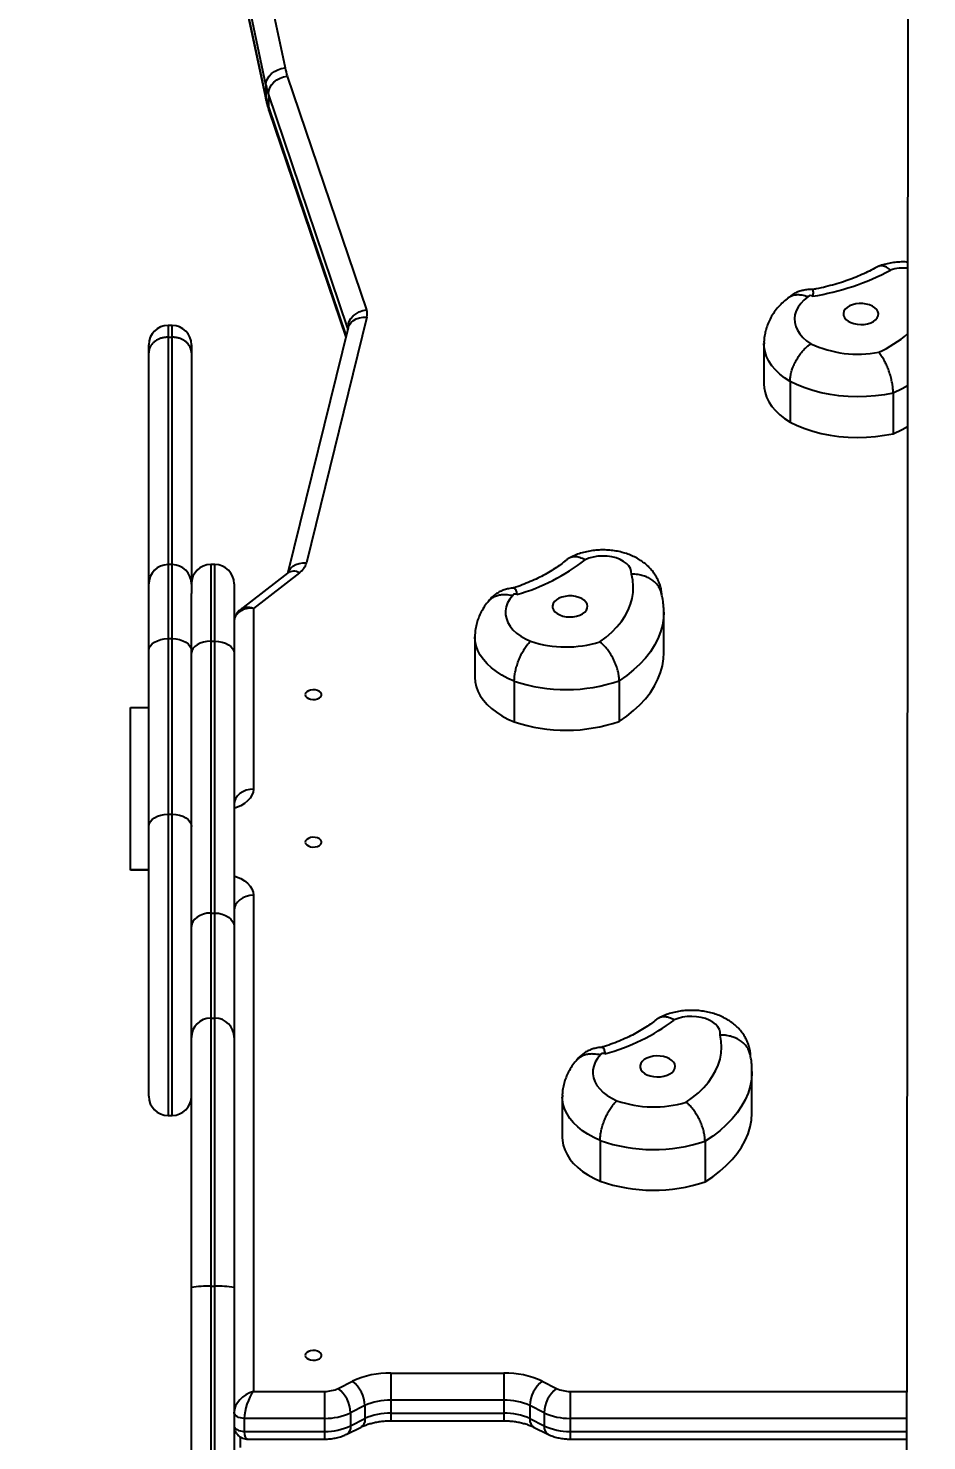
# Model space of a CAD drawing. Header units: millimetres. Extents: x -5684 to 4493, y -3963 to 3401.
# Drawn here: x -2300 to -1858, y 1134 to 1829 of the extents above; entities that cross this region are included whole.
import ezdxf

# ---------------------------------------------------------------- set-up
doc = ezdxf.new("R2010")
doc.units = ezdxf.units.MM
for name, color, linetype in [('DIKOM_ОБЪЕКТ', 7, 'Continuous'), ('DIKOM_РАЗМЕР_ЗОНА', 7, 'Continuous'), ('DIKOM_РАЗМЕР_ОБЪЕКТА', 7, 'Continuous')]:
    doc.layers.add(name, color=color, linetype=linetype)
doc.styles.add('style1', font='arial.ttf', dxfattribs={"width": 0.8})
doc.dimstyles.new('1-50', dxfattribs={"dimtxt": 300, "dimasz": 200, "dimexe": 100, "dimexo": 0, "dimgap": 100, "dimtad": 1, "dimdec": 0, "dimtxsty": 'style1', "dimcen": 0, "dimclrd": 7, "dimclre": 7, "dimadec": 1, "dimazin": 2, "dimtfac": 1, "dimtdec": 0, "dimtmove": 0, "dimatfit": 3, "dimfxl": 0, "dimlwd": 25, "dimlwe": 18, "dimarcsym": 0})

# ---------------------------------------------------------------- blocks, each defined once
blk = doc.blocks.new('*D10')
at = {"layer": 'Defpoints', "color": 0, "transparency": 16777216}
for p in [(-1818.33, 3401.44), (-5234.13, -2954), (1.4, -2954)]:
    blk.add_point(p, dxfattribs=at)
at = {"layer": 'DIKOM_РАЗМЕР_ЗОНА', "color": 7, "lineweight": 18, "transparency": 16777216}
for p, q in [((-1818.33, 3401.44), (-5334.13, 3401.44)), ((1.4, -2954), (-5334.13, -2954))]:
    blk.add_line(p, q, dxfattribs=at)
at = {"layer": 'DIKOM_РАЗМЕР_ЗОНА', "color": 7, "lineweight": 25, "transparency": 16777216}
blk.add_line((-5234.13, 3201.44), (-5234.13, -2754), dxfattribs=at)
at = {"layer": 'DIKOM_РАЗМЕР_ЗОНА', "color": 7, "transparency": 16777216}
for points in [[(-5267.46, 3201.44), (-5200.79, 3201.44), (-5234.13, 3401.44)], [(-5267.46, -2754), (-5200.79, -2754), (-5234.13, -2954)]]:
    blk.add_solid(points, dxfattribs=at)
at = {"layer": 'DIKOM_РАЗМЕР_ЗОНА', "color": 0, "transparency": 16777216, "insert": (-5487.4, -234.84), "char_height": 300, "attachment_point": 5, "rotation": 90, "style": 'style1'}
blk.add_mtext('6350', dxfattribs=at)
blk = doc.blocks.new('*D11')
at = {"layer": 'Defpoints', "color": 0, "transparency": 16777216}
for p in [(-3580.77, 1935), (-1952.03, 1935), (1.4, -915)]:
    blk.add_point(p, dxfattribs=at)
at = {"layer": 'DIKOM_РАЗМЕР_ОБЪЕКТА', "color": 7, "lineweight": 18, "transparency": 16777216}
for p, q in [((-1952.03, 1935), (-3680.77, 1935)), ((1.4, -915), (-3680.77, -915))]:
    blk.add_line(p, q, dxfattribs=at)
at = {"layer": 'DIKOM_РАЗМЕР_ОБЪЕКТА', "color": 7, "lineweight": 25, "transparency": 16777216}
blk.add_line((-3580.77, -715), (-3580.77, 1735), dxfattribs=at)
at = {"layer": 'DIKOM_РАЗМЕР_ОБЪЕКТА', "color": 7, "transparency": 16777216}
for points in [[(-3614.1, 1735), (-3547.44, 1735), (-3580.77, 1935)], [(-3614.1, -715), (-3547.44, -715), (-3580.77, -915)]]:
    blk.add_solid(points, dxfattribs=at)
at = {"layer": 'DIKOM_РАЗМЕР_ОБЪЕКТА', "color": 0, "transparency": 16777216, "insert": (-3833.94, 268.84), "char_height": 300, "attachment_point": 5, "rotation": 90, "style": 'style1'}
blk.add_mtext('2850', dxfattribs=at)

msp = doc.modelspace()

# ---------------------------------------------------------------- linework, layer by layer
at = {"layer": 'DIKOM_ОБЪЕКТ'}
for p, q in [((-2186.03, 1868.17), (-2173.56, 1809.41)), ((-2182.99, 1801.09), (-2195.46, 1859.85)), ((-2195.46, 1853.45), (-2182.99, 1794.69)), ((-2195.33, 1852.2), (-2182.86, 1793.44)), ((-2182.99, 1801.09), (-2182.99, 1794.69)), ((-2172.47, 1805.44), (-2133.46, 1690.42)), ((-2182.86, 1793.44), (-2182.99, 1794.69)), ((-2142.77, 1681.68), (-2181.78, 1796.71)), ((-2181.78, 1796.71), (-2181.78, 1790.31)), ((-2181.78, 1790.31), (-2143.51, 1677.46)), ((-2181.47, 1788.39), (-2143.65, 1676.88)), ((-2229.1, 1682.74), (-2231.1, 1682.74)), ((-2231.1, 1682.74), (-2231.1, 1676.92)), ((-2229.1, 1676.92), (-2229.1, 1682.74)), ((-2133.3, 1686.8), (-2163.02, 1565.9)), ((-2231.1, 1676.92), (-2229.1, 1676.92)), ((-2231.1, 1676.92), (-2231.1, 1565.04)), ((-2229.1, 1565.04), (-2229.1, 1676.92)), ((-2142.52, 1681.46), (-2172.12, 1561.08)), ((-2142.77, 1681.68), (-2142.77, 1680.45)), ((-2240.6, 1669.28), (-2240.6, 1673.24)), ((-2240.6, 1555.54), (-2240.6, 1669.28)), ((-2219.6, 1673.24), (-2219.6, 1669.28)), ((-2219.6, 1669.28), (-2219.6, 1555.58)), ((-1937.96, 1673.76), (-1937.96, 1653.76)), ((-1925.13, 1655.16), (-1925.13, 1635.16)), ((-1874.41, 1649.46), (-1874.41, 1629.46)), ((-2229.1, 1565.04), (-2231.1, 1565.04)), ((-2231.1, 1565.04), (-2231.1, 1528.61)), ((-2229.1, 1528.61), (-2229.1, 1565.04)), ((-2208.1, 1565.08), (-2210.1, 1565.08)), ((-2210.1, 1565.08), (-2210.1, 1527.34)), ((-2208.1, 1527.34), (-2208.1, 1565.08)), ((-2172.32, 1560.91), (-2195.65, 1542.84)), ((-2166.5, 1561), (-2189.1, 1543.5)), ((-2240.6, 1522.75), (-2240.6, 1555.54)), ((-2219.6, 1555.46), (-2219.6, 1555.58)), ((-2219.6, 1555.46), (-2219.6, 1550.88)), ((-2219.6, 1521.42), (-2219.6, 1550.88)), ((-2198.6, 1555.58), (-2198.6, 1521.42)), ((-2189.1, 1543.5), (-2189.1, 1454.58)), ((-1987.26, 1521.57), (-1987.26, 1541.57)), ((-2080.15, 1529.51), (-2080.15, 1509.51)), ((-2240.6, 1436.14), (-2240.6, 1522.75)), ((-2231.1, 1528.61), (-2231.1, 1442.29)), ((-2231.1, 1528.61), (-2229.1, 1528.61)), ((-2229.1, 1442.29), (-2229.1, 1528.61)), ((-2210.1, 1527.34), (-2210.1, 1393.59)), ((-2210.1, 1527.34), (-2208.1, 1527.34)), ((-2208.1, 1393.59), (-2208.1, 1527.34)), ((-2219.6, 1386.99), (-2219.6, 1521.42)), ((-2198.6, 1521.42), (-2198.6, 1386.99)), ((-2060.79, 1507.68), (-2060.79, 1487.67)), ((-2009.19, 1507.93), (-2009.19, 1487.92)), ((-2249.6, 1414.81), (-2249.6, 1494.8)), ((-2249.6, 1494.8), (-2240.6, 1494.8)), ((-2231.1, 1442.29), (-2229.1, 1442.29)), ((-2231.1, 1442.29), (-2231.1, 1294.01)), ((-2229.1, 1294.01), (-2229.1, 1442.29)), ((-2240.6, 1303.51), (-2240.6, 1436.14)), ((-2240.6, 1414.81), (-2249.6, 1414.81)), ((-2249.6, 1414.75), (-2249.6, 1414.81)), ((-2240.6, 1414.75), (-2249.6, 1414.75)), ((-2189.1, 1402.39), (-2189.1, 1158.28)), ((-2210.1, 1393.59), (-2210.1, 1341.9)), ((-2210.1, 1393.59), (-2208.1, 1393.59)), ((-2208.1, 1341.9), (-2208.1, 1393.59)), ((-2219.6, 1332.4), (-2219.6, 1386.99)), ((-2198.6, 1386.99), (-2198.6, 1332.4)), ((-2210.1, 1341.9), (-2208.1, 1341.9)), ((-1943.86, 1295.7), (-1943.86, 1315.7)), ((-2198.6, 1311.42), (-2198.6, 1311.43)), ((-2037.17, 1303.23), (-2037.17, 1283.23)), ((-2231.1, 1294.01), (-2229.1, 1294.01)), ((-2018.56, 1281.71), (-2018.56, 1261.7)), ((-1966.97, 1281.31), (-1966.97, 1261.31)), ((-2219.6, 1093.61), (-2219.6, 1209.44)), ((-2210.1, 1209.95), (-2210.1, 1101.01)), ((-2210.1, 1209.95), (-2208.1, 1209.95)), ((-2208.1, 1101.01), (-2208.1, 1209.95)), ((-2198.6, 1209.44), (-2198.6, 1110.95)), ((-2198.6, 1175.49), (-2198.6, 1175.48)), ((-2147.38, 1159.73), (-2140.34, 1163.23)), ((-2121.51, 1167.3), (-2065.93, 1167.3)), ((-2121.51, 1167.3), (-2121.51, 1154)), ((-2065.93, 1167.3), (-2065.93, 1154)), ((-2047.11, 1163.23), (-2040.07, 1159.73)), ((-2189.1, 1158.28), (-2154.08, 1158.28)), ((-2154.08, 1158.28), (-2154.08, 1144.98)), ((-2065.93, 1154), (-2121.51, 1154)), ((-2121.51, 1154), (-2121.51, 1147.6)), ((-2065.93, 1154), (-2065.93, 1147.6)), ((-2033.37, 1158.28), (-2033.37, 1144.98)), ((-2033.37, 1158.28), (-1867.77, 1158.28)), ((-2134.28, 1151.24), (-2141.32, 1147.74)), ((-2141.32, 1147.74), (-2141.32, 1141.34)), ((-2134.28, 1151.24), (-2134.28, 1144.84)), ((-2121.51, 1147.6), (-2065.93, 1147.6)), ((-2121.51, 1147.6), (-2121.51, 1143.79)), ((-2065.93, 1147.6), (-2065.93, 1143.79)), ((-2046.13, 1147.74), (-2053.17, 1151.24)), ((-2053.17, 1151.24), (-2053.17, 1144.84)), ((-2046.13, 1147.74), (-2046.13, 1141.34)), ((-2154.08, 1144.98), (-2193.6, 1144.98)), ((-2193.6, 1144.98), (-2193.6, 1138.58)), ((-2154.08, 1144.98), (-2154.08, 1138.58)), ((-2143.15, 1137.22), (-2136.11, 1140.72)), ((-2141.32, 1141.34), (-2134.28, 1144.84)), ((-2121.51, 1143.79), (-2065.93, 1143.79)), ((-2053.17, 1144.84), (-2046.13, 1141.34)), ((-2051.34, 1140.72), (-2044.3, 1137.22)), ((-2033.37, 1144.98), (-2033.37, 1138.58)), ((-1867.79, 1144.98), (-2033.37, 1144.98)), ((-2198.02, 1138.77), (-2198.6, 1138.77)), ((-2195.6, 1135.86), (-2195.6, 1130.63)), ((-2193.6, 1138.58), (-2154.08, 1138.58)), ((-2191.8, 1134.77), (-2154.08, 1134.77)), ((-2154.08, 1138.58), (-2154.08, 1134.77)), ((-2033.37, 1138.58), (-1867.8, 1138.58)), ((-2033.37, 1138.58), (-2033.37, 1134.77)), ((-2033.37, 1134.77), (-1867.8, 1134.77))]:
    msp.add_line(p, q, dxfattribs=at)
at = {"layer": 'DIKOM_ОБЪЕКТ', "flags": 128}
for points in [[(-2182.99, 1801.09), (-2182.81, 1802.59), (-2182.27, 1804.05), (-2181.4, 1805.43), (-2180.23, 1806.68), (-2178.8, 1807.73), (-2177.17, 1808.56), (-2175.4, 1809.12), (-2173.56, 1809.41)], [(-2181.78, 1796.71), (-2181.6, 1798.21), (-2181.07, 1799.7), (-2180.21, 1801.12), (-2179.05, 1802.41), (-2177.64, 1803.53), (-2176.03, 1804.43), (-2174.29, 1805.08), (-2172.47, 1805.44)], [(-2181.47, 1788.39), (-2181.6, 1788.84), (-2181.78, 1790.31)], [(-1916.37, 1696.79), (-1918.28, 1695.22), (-1919.9, 1693.54), (-1921.18, 1691.76), (-1922.13, 1689.9), (-1922.72, 1687.99), (-1922.96, 1686.06), (-1922.83, 1684.12), (-1922.34, 1682.2), (-1921.5, 1680.32), (-1920.31, 1678.52), (-1918.8, 1676.8), (-1916.97, 1675.2), (-1914.85, 1673.73)], [(-2142.77, 1681.68), (-2142.59, 1683.19), (-2142.06, 1684.68), (-2141.2, 1686.1), (-2140.04, 1687.39), (-2138.63, 1688.51), (-2137.02, 1689.41), (-2135.28, 1690.05), (-2133.46, 1690.42)], [(-1884.6, 1692.22), (-1886.02, 1692.82), (-1887.62, 1693.25), (-1889.32, 1693.47), (-1891.07, 1693.48), (-1892.78, 1693.28), (-1894.39, 1692.88), (-1895.84, 1692.29), (-1897.05, 1691.54), (-1897.99, 1690.66), (-1898.62, 1689.68), (-1898.9, 1688.65), (-1898.83, 1687.6), (-1898.42, 1686.59), (-1897.67, 1685.64), (-1896.61, 1684.81), (-1895.3, 1684.11), (-1893.78, 1683.6), (-1892.13, 1683.27), (-1890.39, 1683.15), (-1888.65, 1683.25), (-1886.98, 1683.55), (-1885.45, 1684.05), (-1884.11, 1684.72), (-1883.02, 1685.54), (-1882.24, 1686.48), (-1881.78, 1687.49), (-1881.67, 1688.53), (-1881.92, 1689.57), (-1882.5, 1690.55), (-1883.41, 1691.45), (-1884.6, 1692.22)], [(-2142.52, 1681.46), (-2142.52, 1681.49), (-2141.98, 1682.87), (-2141.11, 1684.11), (-2139.94, 1685.16), (-2138.52, 1685.98), (-2136.89, 1686.54), (-2135.13, 1686.81), (-2133.3, 1686.8)], [(-1925.13, 1655.16), (-1927.79, 1656.91), (-1930.18, 1658.79), (-1932.27, 1660.8), (-1934.06, 1662.91), (-1935.52, 1665.11), (-1936.65, 1667.37), (-1937.43, 1669.69), (-1937.87, 1672.04), (-1937.96, 1673.75)], [(-1874.41, 1649.46), (-1878.72, 1648.65), (-1883.12, 1648.07), (-1887.6, 1647.72), (-1892.1, 1647.62), (-1896.61, 1647.76), (-1901.08, 1648.14), (-1905.47, 1648.76), (-1909.75, 1649.6), (-1913.89, 1650.68), (-1917.86, 1651.97), (-1921.61, 1653.47), (-1925.13, 1655.16)], [(-1937.96, 1653.76), (-1937.87, 1652.04), (-1937.43, 1649.69), (-1936.65, 1647.37), (-1935.52, 1645.1), (-1934.06, 1642.91), (-1932.27, 1640.8), (-1930.18, 1638.79), (-1927.79, 1636.91), (-1925.13, 1635.16)], [(-1867.33, 1652.96), (-1869.95, 1651.57), (-1874.41, 1649.46)], [(-1925.13, 1635.16), (-1921.61, 1633.46), (-1917.86, 1631.97), (-1913.89, 1630.67), (-1909.75, 1629.6), (-1905.47, 1628.75), (-1901.08, 1628.14), (-1896.61, 1627.76), (-1892.1, 1627.62), (-1887.6, 1627.72), (-1883.12, 1628.06), (-1878.72, 1628.65), (-1874.41, 1629.46)], [(-1874.41, 1629.46), (-1869.95, 1631.57), (-1867.29, 1632.98)], [(-2172.05, 1561.21), (-2171.71, 1561.97), (-2170.84, 1563.21), (-2169.67, 1564.26), (-2168.25, 1565.08), (-2166.62, 1565.64), (-2164.86, 1565.92), (-2163.02, 1565.9)], [(-2003.19, 1560.29), (-2003.22, 1561.68), (-2003.64, 1563.05), (-2004.42, 1564.36), (-2005.56, 1565.57), (-2007.01, 1566.65), (-2008.74, 1567.58), (-2010.7, 1568.32), (-2012.83, 1568.86), (-2015.09, 1569.18), (-2017.4, 1569.27), (-2019.71, 1569.13), (-2021.95, 1568.76), (-2024.05, 1568.18), (-2025.97, 1567.4)], [(-2018.74, 1527.02), (-2015.63, 1529.34), (-2012.82, 1531.79), (-2010.32, 1534.36), (-2008.13, 1537.03), (-2006.28, 1539.78), (-2004.77, 1542.62), (-2003.61, 1545.51), (-2002.8, 1548.44), (-2002.36, 1551.4), (-2002.27, 1554.37), (-2002.55, 1557.34), (-2003.19, 1560.29)], [(-2059.47, 1550.34), (-2059.79, 1550.45), (-2060.14, 1550.5), (-2060.5, 1550.5), (-2060.85, 1550.44), (-2061.16, 1550.32), (-2061.41, 1550.17), (-2061.58, 1549.97), (-2061.67, 1549.76)], [(-2061.67, 1549.76), (-2063.05, 1548.01), (-2064.09, 1546.17), (-2064.78, 1544.27), (-2065.12, 1542.34), (-2065.09, 1540.4), (-2064.7, 1538.47), (-2063.95, 1536.58), (-2062.86, 1534.75), (-2061.43, 1533.01), (-2059.69, 1531.38), (-2057.65, 1529.87), (-2055.35, 1528.5), (-2052.8, 1527.31)], [(-2029.03, 1548.93), (-2030.62, 1549.37), (-2032.32, 1549.6), (-2034.06, 1549.62), (-2035.78, 1549.43), (-2037.4, 1549.04), (-2038.85, 1548.46), (-2040.08, 1547.72), (-2041.03, 1546.84), (-2041.67, 1545.86), (-2041.97, 1544.83), (-2041.92, 1543.79), (-2041.52, 1542.77), (-2040.78, 1541.82), (-2039.74, 1540.98), (-2038.44, 1540.28), (-2036.94, 1539.75), (-2035.28, 1539.42), (-2033.55, 1539.29), (-2031.81, 1539.37), (-2030.13, 1539.67), (-2028.59, 1540.16), (-2027.24, 1540.82), (-2026.15, 1541.63), (-2025.34, 1542.56), (-2024.87, 1543.57), (-2024.75, 1544.62), (-2024.97, 1545.65), (-2025.55, 1546.64), (-2026.44, 1547.54), (-2027.61, 1548.32), (-2029.03, 1548.93)], [(-1987.26, 1541.58), (-1987.4, 1538.67), (-1987.93, 1535.28), (-1988.84, 1531.92), (-1990.14, 1528.6), (-1991.81, 1525.35), (-1993.85, 1522.17), (-1996.25, 1519.08), (-1999, 1516.1), (-2002.08, 1513.24), (-2005.48, 1510.51), (-2009.19, 1507.93)], [(-2060.79, 1507.68), (-2063.96, 1509.09), (-2066.9, 1510.66), (-2069.6, 1512.39), (-2072.03, 1514.25), (-2074.17, 1516.24), (-2076, 1518.34), (-2077.51, 1520.52), (-2078.69, 1522.78), (-2079.53, 1525.09), (-2080.01, 1527.44), (-2080.15, 1529.49)], [(-2240.6, 1522.75), (-2240.42, 1523.89), (-2239.88, 1524.99), (-2239, 1526.01), (-2237.82, 1526.89), (-2236.38, 1527.62), (-2234.74, 1528.16), (-2232.96, 1528.5), (-2231.1, 1528.61)], [(-2229.1, 1528.61), (-2227.25, 1528.5), (-2225.47, 1528.16), (-2223.83, 1527.62), (-2222.39, 1526.89), (-2221.2, 1526.01), (-2220.33, 1524.99), (-2219.79, 1523.89), (-2219.6, 1522.75)], [(-2210.1, 1527.34), (-2211.96, 1527.22), (-2213.74, 1526.89), (-2215.38, 1526.34), (-2216.82, 1525.61), (-2218, 1524.71), (-2218.88, 1523.69), (-2219.42, 1522.58), (-2219.6, 1521.42)], [(-2208.1, 1527.34), (-2206.25, 1527.22), (-2204.47, 1526.89), (-2202.83, 1526.34), (-2201.39, 1525.61), (-2200.2, 1524.71), (-2199.33, 1523.69), (-2198.79, 1522.58), (-2198.6, 1521.42)], [(-2009.19, 1487.92), (-2005.48, 1490.51), (-2002.08, 1493.23), (-1999, 1496.09), (-1996.25, 1499.08), (-1993.85, 1502.16), (-1991.81, 1505.34), (-1990.14, 1508.6), (-1988.84, 1511.91), (-1987.93, 1515.28), (-1987.4, 1518.67), (-1987.26, 1521.57)], [(-2080.15, 1509.51), (-2080.01, 1507.44), (-2079.53, 1505.09), (-2078.69, 1502.78), (-2077.51, 1500.52), (-2076, 1498.33), (-2074.17, 1496.24), (-2072.03, 1494.25), (-2069.6, 1492.39), (-2066.9, 1490.66), (-2063.96, 1489.08), (-2060.79, 1487.67)], [(-2163.6, 1501.06), (-2163.43, 1500.35), (-2162.91, 1499.71), (-2162.1, 1499.19), (-2161.07, 1498.83), (-2159.9, 1498.67), (-2158.71, 1498.72), (-2157.6, 1498.98), (-2156.67, 1499.43), (-2156, 1500.02), (-2155.65, 1500.7), (-2155.65, 1501.42), (-2156, 1502.1), (-2156.67, 1502.69), (-2157.6, 1503.14), (-2158.71, 1503.4), (-2159.9, 1503.45), (-2161.07, 1503.29), (-2162.1, 1502.94), (-2162.91, 1502.41), (-2163.43, 1501.77), (-2163.6, 1501.06)], [(-2189.1, 1454.58), (-2189.29, 1453.04), (-2189.83, 1451.54), (-2190.73, 1450.09), (-2191.96, 1448.74), (-2193.5, 1447.51), (-2195.32, 1446.42), (-2197.37, 1445.49), (-2198.6, 1445.06)], [(-2189.1, 1454.58), (-2190.96, 1454.43), (-2192.74, 1454), (-2194.38, 1453.3), (-2195.82, 1452.35), (-2197, 1451.2), (-2197.88, 1449.88), (-2198.42, 1448.46), (-2198.47, 1448.24)], [(-2240.6, 1436.14), (-2240.42, 1437.34), (-2239.88, 1438.49), (-2239, 1439.56), (-2237.82, 1440.49), (-2236.38, 1441.25), (-2234.74, 1441.82), (-2232.96, 1442.17), (-2231.1, 1442.29)], [(-2229.1, 1442.29), (-2227.25, 1442.17), (-2225.47, 1441.82), (-2223.83, 1441.25), (-2222.39, 1440.49), (-2221.2, 1439.56), (-2220.33, 1438.49), (-2219.79, 1437.34), (-2219.6, 1436.14)], [(-2163.6, 1428.49), (-2163.43, 1427.78), (-2162.91, 1427.13), (-2162.1, 1426.61), (-2161.07, 1426.25), (-2159.9, 1426.09), (-2158.71, 1426.15), (-2157.6, 1426.41), (-2156.67, 1426.85), (-2156, 1427.44), (-2155.65, 1428.13), (-2155.65, 1428.84), (-2156, 1429.53), (-2156.67, 1430.12), (-2157.6, 1430.56), (-2158.71, 1430.82), (-2159.9, 1430.88), (-2161.07, 1430.72), (-2162.1, 1430.36), (-2162.91, 1429.84), (-2163.43, 1429.19), (-2163.6, 1428.49)], [(-2198.6, 1411.91), (-2197.37, 1411.48), (-2195.32, 1410.55), (-2193.5, 1409.46), (-2191.96, 1408.23), (-2190.73, 1406.88), (-2189.83, 1405.44), (-2189.29, 1403.93), (-2189.1, 1402.39)], [(-2189.1, 1402.39), (-2190.96, 1402.25), (-2192.74, 1401.82), (-2194.38, 1401.11), (-2195.82, 1400.17), (-2197, 1399.02), (-2197.88, 1397.7), (-2198.42, 1396.28), (-2198.6, 1394.79)], [(-2210.1, 1393.59), (-2211.96, 1393.47), (-2213.74, 1393.09), (-2215.38, 1392.48), (-2216.82, 1391.66), (-2218, 1390.66), (-2218.88, 1389.51), (-2219.42, 1388.27), (-2219.6, 1386.99)], [(-2208.1, 1393.59), (-2206.25, 1393.47), (-2204.47, 1393.09), (-2202.83, 1392.48), (-2201.39, 1391.66), (-2200.2, 1390.66), (-2199.33, 1389.51), (-2198.79, 1388.27), (-2198.6, 1386.99)], [(-1959.57, 1333.59), (-1959.56, 1334.98), (-1959.92, 1336.35), (-1960.66, 1337.67), (-1961.75, 1338.9), (-1963.17, 1340), (-1964.86, 1340.94), (-1966.8, 1341.71), (-1968.91, 1342.28), (-1971.16, 1342.62), (-1973.47, 1342.74), (-1975.78, 1342.63), (-1978.03, 1342.3), (-1980.15, 1341.74), (-1982.1, 1340.99)], [(-1976.27, 1300.52), (-1973.09, 1302.8), (-1970.19, 1305.22), (-1967.6, 1307.75), (-1965.32, 1310.39), (-1963.37, 1313.13), (-1961.76, 1315.94), (-1960.5, 1318.81), (-1959.59, 1321.74), (-1959.04, 1324.69), (-1958.86, 1327.66), (-1959.03, 1330.63), (-1959.57, 1333.59)], [(-2018.4, 1323.8), (-2019.84, 1322.06), (-2020.95, 1320.23), (-2021.7, 1318.34), (-2022.11, 1316.42), (-2022.15, 1314.48), (-2021.82, 1312.54), (-2021.14, 1310.65), (-2020.11, 1308.81), (-2018.75, 1307.05), (-2017.06, 1305.39), (-2015.08, 1303.85), (-2012.82, 1302.46), (-2010.32, 1301.23)], [(-2016.18, 1324.35), (-2016.5, 1324.46), (-2016.85, 1324.51), (-2017.21, 1324.51), (-2017.56, 1324.46), (-2017.87, 1324.35), (-2018.13, 1324.2), (-2018.31, 1324.01), (-2018.4, 1323.8)], [(-1985.79, 1322.56), (-1987.37, 1323.01), (-1989.06, 1323.27), (-1990.81, 1323.31), (-1992.53, 1323.14), (-1994.16, 1322.77), (-1995.63, 1322.21), (-1996.89, 1321.48), (-1997.87, 1320.61), (-1998.55, 1319.65), (-1998.88, 1318.62), (-1998.87, 1317.57), (-1998.5, 1316.55), (-1997.8, 1315.59), (-1996.79, 1314.74), (-1995.51, 1314.02), (-1994.02, 1313.48), (-1992.38, 1313.12), (-1990.65, 1312.97), (-1988.91, 1313.04), (-1987.22, 1313.31), (-1985.66, 1313.78), (-1984.29, 1314.43), (-1983.17, 1315.23), (-1982.33, 1316.15), (-1981.83, 1317.15), (-1981.67, 1318.19), (-1981.86, 1319.23), (-1982.4, 1320.23), (-1983.26, 1321.14), (-1984.4, 1321.93), (-1985.79, 1322.56)], [(-1943.86, 1315.71), (-1943.86, 1315.18), (-1944.12, 1311.78), (-1944.76, 1308.39), (-1945.79, 1305.04), (-1947.2, 1301.74), (-1948.99, 1298.51), (-1951.14, 1295.36), (-1953.64, 1292.3), (-1956.5, 1289.35), (-1959.68, 1286.53), (-1963.17, 1283.85), (-1966.97, 1281.31)], [(-2018.56, 1281.71), (-2021.68, 1283.16), (-2024.57, 1284.77), (-2027.21, 1286.53), (-2029.57, 1288.42), (-2031.64, 1290.44), (-2033.4, 1292.55), (-2034.84, 1294.76), (-2035.94, 1297.03), (-2036.7, 1299.35), (-2037.1, 1301.71), (-2037.17, 1303.21)], [(-1966.97, 1261.31), (-1963.17, 1263.84), (-1959.68, 1266.53), (-1956.5, 1269.35), (-1953.64, 1272.3), (-1951.14, 1275.35), (-1948.99, 1278.5), (-1947.2, 1281.74), (-1945.79, 1285.04), (-1944.76, 1288.39), (-1944.12, 1291.77), (-1943.86, 1295.18), (-1943.86, 1295.7)], [(-2037.17, 1283.23), (-2037.1, 1281.7), (-2036.7, 1279.35), (-2035.94, 1277.03), (-2034.84, 1274.75), (-2033.4, 1272.55), (-2031.64, 1270.43), (-2029.57, 1268.42), (-2027.21, 1266.52), (-2024.57, 1264.76), (-2021.68, 1263.15), (-2018.56, 1261.7)], [(-2163.6, 1175.97), (-2163.43, 1175.26), (-2162.91, 1174.62), (-2162.1, 1174.1), (-2161.07, 1173.74), (-2159.9, 1173.58), (-2158.71, 1173.63), (-2157.6, 1173.89), (-2156.67, 1174.34), (-2156, 1174.93), (-2155.65, 1175.61), (-2155.65, 1176.33), (-2156, 1177.01), (-2156.67, 1177.6), (-2157.6, 1178.05), (-2158.71, 1178.31), (-2159.9, 1178.36), (-2161.07, 1178.2), (-2162.1, 1177.85), (-2162.91, 1177.32), (-2163.43, 1176.68), (-2163.6, 1175.97)], [(-2193.6, 1144.98), (-2194.58, 1145.04), (-2195.52, 1145.21), (-2196.38, 1145.48), (-2197.14, 1145.86), (-2197.76, 1146.31), (-2198.22, 1146.83), (-2198.51, 1147.39), (-2198.6, 1147.98)], [(-2198.6, 1141.58), (-2198.51, 1140.99), (-2198.22, 1140.43), (-2197.76, 1139.91), (-2197.14, 1139.46), (-2196.38, 1139.08), (-2195.52, 1138.81), (-2194.58, 1138.63), (-2193.6, 1138.58)], [(-2198.46, 1139.83), (-2198.49, 1139.71), (-2198.6, 1138.77)], [(-2141.32, 1141.34), (-2141.43, 1139.94), (-2141.78, 1138.76), (-2142.34, 1137.85), (-2143.09, 1137.25), (-2143.15, 1137.22)], [(-2134.28, 1144.84), (-2134.39, 1143.44), (-2134.74, 1142.26), (-2135.3, 1141.35), (-2136.05, 1140.75), (-2136.11, 1140.72)], [(-2053.17, 1144.84), (-2053.06, 1143.44), (-2052.71, 1142.26), (-2052.15, 1141.35), (-2051.4, 1140.75), (-2051.34, 1140.72)], [(-2046.13, 1141.34), (-2046.01, 1139.94), (-2045.67, 1138.76), (-2045.11, 1137.85), (-2044.36, 1137.25), (-2044.28, 1137.21)]]:
    msp.add_lwpolyline(points, dxfattribs=at)
at = {"layer": 'DIKOM_ОБЪЕКТ'}
for centre, radius, start, end in [((-2139.42, 1816.68), 34.91, 192.01302, 198.76915), ((-2145.26, 1809.12), 38.58, 192.01302, 198.76915), ((-2145.26, 1802.72), 38.58, 192.01302, 198.76915), ((-1932.78, 1816.41), 120.77, 278.9345, 298.21367), ((-1869.15, 1688.66), 22.31, 85.18166, 107.03458), ((-1915.02, 1695.6), 1.8, 56.71445, 138.63556), ((-2139.52, 1688.33), 6.41, 346.14217, 19.0386), ((-2231.1, 1673.24), 9.5, 90, 180), ((-2229.1, 1673.24), 9.5, 0, 90), ((-2145.62, 1680.71), 3.01, 6.26389, 18.86273), ((-1905.89, 1723.14), 58.9, 294.45457, 311.0266), ((-1891.75, 1722.73), 54.17, 244.75283, 280.88992), ((-2231.1, 1555.54), 9.5, 90, 180), ((-2229.1, 1555.54), 9.5, 0, 90), ((-2210.1, 1555.58), 9.5, 90, 180), ((-2208.1, 1555.58), 9.5, 0, 90), ((-2171.8, 1568.45), 9.14, 305.43905, 343.79725), ((-2085.98, 1643.83), 97.17, 285.8301, 308.13868), ((-2169.34, 1556.34), 5.46, 58.70197, 123.08378), ((-2035.32, 1580.92), 56.39, 251.94533, 287.10701), ((-2035.35, 1583.4), 79.88, 251.43345, 289.12038), ((-2035.35, 1563.4), 79.88, 251.43345, 289.12038), ((-2210.11, 1332.4), 9.5, 89.99263, 179.99263), ((-2208.1, 1332.4), 9.5, 0.00737, 90.00737), ((-2042.1, 1420.69), 99.77, 285.05609, 306.97323), ((-2231.1, 1303.51), 9.5, 180, 270), ((-2229.1, 1303.51), 9.5, 270, 0), ((-1992.18, 1354.57), 56.34, 251.21761, 286.40208), ((-1992.19, 1357.1), 79.87, 250.71619, 288.40552), ((-1992.19, 1337.09), 79.87, 250.71619, 288.40552), ((-2212.47, 1165.05), 44.96, 86.98038, 99.12769), ((-2205.74, 1165.05), 44.96, 80.87231, 93.01962), ((-2122.08, 1124.38), 42.92, 89.23704, 115.16657), ((-2150.53, 1150.55), 16.27, 2.43921, 51.20738), ((-2065.36, 1124.38), 42.92, 64.83343, 90.76296), ((-2036.92, 1150.55), 16.27, 128.79262, 177.56079), ((-2153.87, 1173.55), 15.28, 269.23704, 295.16657), ((-2157.57, 1147.05), 16.27, 2.43921, 51.20738), ((-2121.9, 1124.9), 29.1, 89.23704, 115.16657), ((-2065.55, 1124.9), 29.1, 64.83343, 90.76296), ((-2029.88, 1147.05), 16.27, 128.79262, 177.56079), ((-2033.57, 1173.55), 15.28, 244.83343, 270.76296), ((-2153.69, 1174.08), 29.1, 269.23704, 295.16657), ((-2121.9, 1118.5), 29.1, 89.23704, 115.16657), ((-2065.55, 1118.5), 29.1, 64.83343, 90.76296), ((-2033.76, 1174.08), 29.1, 244.83343, 270.76296), ((-2153.69, 1167.67), 29.1, 269.23704, 295.16657), ((-2033.76, 1167.67), 29.1, 244.83343, 270.76296)]:
    msp.add_arc(centre, radius, start, end, dxfattribs=at)
for centre, major_axis, ratio, start_param, end_param in [((-2189.1, 1535.9), (9.31, -2.41), 0.780532, 1.770082, 3.340879), ((-2189.1, 1535.9), (7.2, -6.33), 0.698852, 2.121396, 3.003479), ((-2189.1, 1150.68), (8.75, 5.45), 0.679822, 1.17017, 2.740966), ((-2189.1, 1150.68), (3.09, 9.44), 0.346791, 0.756201, 2.326997), ((-2189.1, 1144.27), (3.09, 9.44), 0.346791, 2.326997, 3.259225)]:
    msp.add_ellipse(centre, major_axis=major_axis, ratio=ratio, start_param=start_param, end_param=end_param, dxfattribs=at)
for points, knots in [([(-1867.2, 1878.05), (-1867.21, 1870.99), (-1867.21, 1857.21), (-1867.22, 1837.06), (-1867.24, 1817.93), (-1867.24, 1799.85), (-1867.25, 1782.8), (-1867.26, 1766.8), (-1867.27, 1752.21), (-1867.28, 1738.98), (-1867.28, 1727.05), (-1867.29, 1715.97), (-1867.3, 1705.76), (-1867.3, 1696.4), (-1867.31, 1680.63), (-1867.33, 1658.13), (-1867.34, 1628.69), (-1867.36, 1598.47), (-1867.39, 1567.76), (-1867.41, 1536.76), (-1867.43, 1506.24), (-1867.45, 1476.17), (-1867.48, 1445.89), (-1867.51, 1415.35), (-1867.53, 1384.49), (-1867.56, 1353.82), (-1867.59, 1323.24), (-1867.61, 1292.98), (-1867.64, 1267.4), (-1867.66, 1246.41), (-1867.68, 1229.78), (-1867.69, 1213.62), (-1867.71, 1198.01), (-1867.73, 1183.01), (-1867.75, 1168.72), (-1867.77, 1155.19), (-1867.79, 1142.44), (-1867.81, 1130.59), (-1867.83, 1119.58), (-1867.85, 1109.23), (-1867.88, 1099.3), (-1867.9, 1089.61), (-1867.92, 1079.93), (-1867.94, 1070.02), (-1867.96, 1059.64), (-1867.98, 1049.53), (-1868, 1039.75), (-1868.01, 1030.44), (-1868.03, 1020.59), (-1868.04, 1010.15), (-1868.06, 999.06), (-1868.07, 987.26), (-1868.08, 974.72), (-1868.1, 961.5), (-1868.11, 947.7), (-1868.12, 933.39), (-1868.13, 918.65), (-1868.14, 901.02), (-1868.16, 880.42), (-1868.17, 856.84), (-1868.19, 833.04), (-1868.2, 809.05), (-1868.21, 784.92), (-1868.22, 760.83), (-1868.24, 737.05), (-1868.25, 715.72), (-1868.26, 696.85), (-1868.26, 680.35), (-1868.27, 666.77), (-1868.28, 655.67), (-1868.28, 646.61), (-1868.28, 636.59), (-1868.29, 625.63), (-1868.3, 613.95), (-1868.3, 601.63), (-1868.31, 588.7), (-1868.32, 575.02), (-1868.32, 560.61), (-1868.33, 545.55), (-1868.34, 532.12), (-1868.35, 520.48), (-1868.35, 510.65), (-1868.36, 500.3), (-1868.36, 489.15), (-1868.37, 477.91), (-1868.37, 466.83), (-1868.37, 456.35), (-1868.38, 449.37), (-1868.38, 446)], [0, 0, 0, 0, 0.012549, 0.024501, 0.035855, 0.04661, 0.056765, 0.066321, 0.075277, 0.082962, 0.090144, 0.096825, 0.103005, 0.108686, 0.113868, 0.131772, 0.149994, 0.168537, 0.188673, 0.208816, 0.228964, 0.249129, 0.269302, 0.290716, 0.31216, 0.333664, 0.35523, 0.376812, 0.398398, 0.411103, 0.423786, 0.436441, 0.449063, 0.461652, 0.474214, 0.486759, 0.499299, 0.512065, 0.524853, 0.537682, 0.550555, 0.563472, 0.576197, 0.588956, 0.601736, 0.614507, 0.624157, 0.633778, 0.643367, 0.652923, 0.662452, 0.671968, 0.68149, 0.691033, 0.700603, 0.710205, 0.719837, 0.729491, 0.743992, 0.758473, 0.772899, 0.787278, 0.801623, 0.815934, 0.829928, 0.843487, 0.853331, 0.862939, 0.872316, 0.877034, 0.882307, 0.888135, 0.894521, 0.901463, 0.908548, 0.91613, 0.924205, 0.932773, 0.941833, 0.951387, 0.957359, 0.963511, 0.969839, 0.976363, 0.983077, 0.988783, 0.994581, 1, 1, 1, 1]), ([(-2182.86, 1793.44), (-2182.7, 1792.72), (-2182.31, 1791.03), (-2181.78, 1789.36), (-2181.47, 1788.39)], [0, 0, 0, 0, 0.419836, 1, 1, 1, 1]), ([(-1882.17, 1711.55), (-1882.6, 1711.31), (-1884.13, 1710.44), (-1886.95, 1709), (-1890.7, 1707.28), (-1894.65, 1705.69), (-1898.8, 1704.22), (-1903.12, 1702.88), (-1907.6, 1701.7), (-1911.25, 1700.86), (-1913.44, 1700.47), (-1914.04, 1700.36)], [0, 0, 0, 0, 0.048383, 0.176283, 0.304455, 0.432928, 0.561722, 0.690839, 0.820263, 0.94997, 1, 1, 1, 1]), ([(-1875.69, 1709.99), (-1875.7, 1710), (-1876.36, 1710.55), (-1877.52, 1711.33), (-1879.12, 1711.95), (-1880.47, 1712.08), (-1881.5, 1711.93), (-1881.99, 1711.6), (-1882.15, 1711.5)], [0, 0, 0, 0, 0.0039882, 0.2832715, 0.489732, 0.7021087, 0.9076642, 1, 1, 1, 1]), ([(-1867.29, 1713.89), (-1868.1, 1713.93), (-1869.92, 1714), (-1872.78, 1713.82), (-1875.84, 1713.41), (-1878.77, 1712.75), (-1880.69, 1712.16), (-1881.6, 1711.81), (-1881.62, 1711.8)], [0, 0, 0, 0, 0.1640145, 0.3726995, 0.5828042, 0.7950988, 0.9952171, 1, 1, 1, 1]), ([(-1926.12, 1696.2), (-1926.27, 1696.09), (-1927.34, 1695.29), (-1929.15, 1693.65), (-1931.42, 1691.23), (-1933.37, 1688.63), (-1934.98, 1685.93), (-1936.25, 1683.13), (-1937.18, 1680.28), (-1937.74, 1677.41), (-1937.98, 1675.22), (-1937.94, 1674), (-1937.93, 1673.74)], [0, 0, 0, 0, 0.020743, 0.148422, 0.274734, 0.398099, 0.518161, 0.634974, 0.748872, 0.860344, 0.96995, 1, 1, 1, 1]), ([(-1914, 1700.32), (-1914.6, 1700.34), (-1915.98, 1700.41), (-1918.08, 1700.15), (-1920.25, 1699.62), (-1922.26, 1698.84), (-1924.11, 1697.8), (-1925.43, 1696.89), (-1926.07, 1696.27), (-1926.2, 1696.14)], [0, 0, 0, 0, 0.134953, 0.312881, 0.476782, 0.638788, 0.798985, 0.957912, 1, 1, 1, 1]), ([(-1916.37, 1696.79), (-1916.38, 1696.79), (-1916.88, 1696.95), (-1917.85, 1697.25), (-1919.47, 1697.61), (-1921.26, 1697.78), (-1923.12, 1697.61), (-1924.79, 1697.11), (-1925.68, 1696.5), (-1926.12, 1696.2)], [0, 0, 0, 0, 0.0029741, 0.1274978, 0.2537615, 0.4406013, 0.6328533, 0.8195658, 1, 1, 1, 1]), ([(-1914.03, 1697.1), (-1914.02, 1697.11), (-1913.85, 1697.48), (-1913.69, 1698.22), (-1913.64, 1699.2), (-1913.73, 1699.94), (-1913.87, 1700.33), (-1913.97, 1700.3), (-1914, 1700.29)], [0, 0, 0, 0, 0.0025675, 0.193361, 0.3911575, 0.6382805, 0.8926374, 1, 1, 1, 1]), ([(-2231.1, 1676.92), (-2231.37, 1676.92), (-2231.89, 1676.91), (-2232.68, 1676.82), (-2233.47, 1676.69), (-2234.24, 1676.5), (-2234.99, 1676.26), (-2235.7, 1675.98), (-2236.39, 1675.64), (-2237.25, 1675.14), (-2238.03, 1674.54), (-2238.71, 1673.88), (-2239.16, 1673.34), (-2239.56, 1672.79), (-2239.89, 1672.21), (-2240.17, 1671.6), (-2240.39, 1670.93), (-2240.55, 1670.21), (-2240.6, 1669.65), (-2240.6, 1669.34), (-2240.6, 1669.28)], [0, 0, 0, 0, 0.052747, 0.10586, 0.160128, 0.214796, 0.267734, 0.321042, 0.374924, 0.429591, 0.53536, 0.589629, 0.644296, 0.697044, 0.750157, 0.804426, 0.859094, 0.922482, 0.986509, 1, 1, 1, 1]), ([(-2219.6, 1669.28), (-2219.6, 1669.34), (-2219.61, 1669.65), (-2219.66, 1670.21), (-2219.81, 1670.92), (-2220.03, 1671.58), (-2220.3, 1672.18), (-2220.64, 1672.77), (-2221.03, 1673.33), (-2221.49, 1673.86), (-2221.99, 1674.36), (-2222.55, 1674.83), (-2223.35, 1675.39), (-2224.25, 1675.87), (-2225.2, 1676.26), (-2225.95, 1676.5), (-2226.71, 1676.68), (-2227.49, 1676.82), (-2228.29, 1676.91), (-2228.83, 1676.92), (-2229.1, 1676.92)], [0, 0, 0, 0, 0.013491, 0.076879, 0.140906, 0.193654, 0.246767, 0.301036, 0.355704, 0.408451, 0.461565, 0.515833, 0.570501, 0.676655, 0.730537, 0.785204, 0.837951, 0.891064, 0.945333, 1, 1, 1, 1]), ([(-1925.13, 1655.16), (-1925.11, 1655.84), (-1925.05, 1657.23), (-1924.6, 1659.47), (-1923.89, 1661.79), (-1922.93, 1664.08), (-1921.73, 1666.33), (-1920.35, 1668.43), (-1918.8, 1670.36), (-1917.34, 1671.83), (-1916.03, 1672.93), (-1915.26, 1673.46), (-1914.87, 1673.72), (-1914.85, 1673.73)], [0, 0, 0, 0, 0.105752, 0.214571, 0.320323, 0.42914, 0.534913, 0.64375, 0.749577, 0.858469, 0.927152, 0.996645, 1, 1, 1, 1]), ([(-1874.41, 1649.46), (-1874.43, 1650.15), (-1874.47, 1651.53), (-1874.78, 1653.81), (-1875.26, 1656.21), (-1875.92, 1658.62), (-1876.74, 1661.01), (-1877.68, 1663.3), (-1878.74, 1665.44), (-1879.75, 1667.16), (-1880.68, 1668.51), (-1881.23, 1669.2), (-1881.51, 1669.52), (-1881.51, 1669.53)], [0, 0, 0, 0, 0.104286, 0.211606, 0.315889, 0.423177, 0.52786, 0.635524, 0.741216, 0.849897, 0.923609, 0.998286, 1, 1, 1, 1]), ([(-1988.24, 1550.16), (-1988.25, 1550.52), (-1988.3, 1551.7), (-1988.71, 1553.68), (-1989.43, 1556.05), (-1990.44, 1558.3), (-1991.71, 1560.43), (-1993.23, 1562.43), (-1994.98, 1564.28), (-1996.97, 1565.97), (-1999.19, 1567.5), (-2001.63, 1568.85), (-2004.26, 1570), (-2007.06, 1570.93), (-2009.99, 1571.62), (-2012.99, 1572.08), (-2016.04, 1572.29), (-2019.11, 1572.26), (-2022.18, 1571.98), (-2025.22, 1571.45), (-2028.21, 1570.65), (-2031.11, 1569.58), (-2033, 1568.69), (-2033.92, 1568.17), (-2033.94, 1568.15)], [0, 0, 0, 0, 0.0189846, 0.0631041, 0.106907, 0.1506535, 0.1946198, 0.2390989, 0.2843904, 0.3307716, 0.3784413, 0.4274427, 0.4776035, 0.5285653, 0.5798671, 0.6312195, 0.6825777, 0.7340382, 0.7857716, 0.8379312, 0.890717, 0.9442513, 0.9984782, 1, 1, 1, 1]), ([(-2034.84, 1567.54), (-2035.17, 1567.26), (-2036.34, 1566.27), (-2038.55, 1564.61), (-2041.54, 1562.59), (-2044.78, 1560.65), (-2048.25, 1558.8), (-2051.94, 1557.05), (-2055.85, 1555.43), (-2059.05, 1554.22), (-2060.98, 1553.61), (-2061.49, 1553.45)], [0, 0, 0, 0, 0.051345, 0.179982, 0.308594, 0.437204, 0.565942, 0.694914, 0.824178, 0.953763, 1, 1, 1, 1]), ([(-2025.97, 1567.4), (-2025.98, 1567.41), (-2026.81, 1567.88), (-2028.26, 1568.51), (-2030.24, 1568.91), (-2031.92, 1568.89), (-2033.43, 1568.45), (-2034.4, 1567.98), (-2034.79, 1567.56), (-2034.82, 1567.52)], [0, 0, 0, 0, 0.003502, 0.248701, 0.429966, 0.616424, 0.796894, 0.982544, 1, 1, 1, 1]), ([(-2171.99, 1561.2), (-2171.99, 1561.21), (-2171.97, 1561.24), (-2172.07, 1561.11), (-2172.26, 1560.96), (-2172.32, 1560.91)], [0, 0, 0, 0, 0.160287, 0.737273, 1, 1, 1, 1]), ([(-1988.47, 1551.16), (-1988.63, 1551.71), (-1988.96, 1552.9), (-1989.97, 1554.61), (-1991.36, 1556.23), (-1993.11, 1557.64), (-1995.12, 1558.77), (-1997.38, 1559.62), (-1999.52, 1560.09), (-2001.47, 1560.29), (-2002.6, 1560.31), (-2003.18, 1560.29), (-2003.19, 1560.29)], [0, 0, 0, 0, 0.1030804, 0.2232782, 0.3469559, 0.4672677, 0.5910517, 0.7116735, 0.8357659, 0.9161613, 0.9975459, 1, 1, 1, 1]), ([(-2061.25, 1553.45), (-2061.43, 1553.45), (-2062.4, 1553.44), (-2064.08, 1553.12), (-2066.22, 1552.5), (-2068.18, 1551.63), (-2070, 1550.53), (-2071.63, 1549.2), (-2072.88, 1547.93), (-2073.5, 1547.05), (-2073.71, 1546.75)], [0, 0, 0, 0, 0.0358636, 0.1994119, 0.347033, 0.4929153, 0.6373121, 0.7807539, 0.9237087, 1, 1, 1, 1]), ([(-2061.67, 1549.76), (-2061.68, 1549.77), (-2062.22, 1549.87), (-2063.29, 1550.05), (-2065.07, 1550.21), (-2067.06, 1550.16), (-2069.14, 1549.76), (-2071, 1549.02), (-2072.53, 1548.05), (-2073.28, 1547.21), (-2073.61, 1546.83)], [0, 0, 0, 0, 0.002552, 0.109416, 0.217773, 0.378116, 0.543103, 0.703336, 0.868208, 1, 1, 1, 1]), ([(-2059.47, 1550.34), (-2059.47, 1550.35), (-2059.42, 1550.74), (-2059.51, 1551.48), (-2059.87, 1552.43), (-2060.39, 1553.14), (-2060.88, 1553.5), (-2061.17, 1553.44), (-2061.25, 1553.43)], [0, 0, 0, 0, 0.002569, 0.193494, 0.391427, 0.638721, 0.893253, 1, 1, 1, 1]), ([(-1987.26, 1541.58), (-1987.26, 1541.61), (-1987.21, 1542.81), (-1987.4, 1545.19), (-1987.78, 1548.36), (-1988.27, 1550.34), (-1988.47, 1551.17)], [0, 0, 0, 0, 0.008009, 0.372656, 0.73675, 1, 1, 1, 1]), ([(-2195.61, 1542.85), (-2195.92, 1542.59), (-2196.66, 1542), (-2197.54, 1540.82), (-2198.21, 1539.4), (-2198.55, 1538.04), (-2198.59, 1537.18), (-2198.6, 1536.82)], [0, 0, 0, 0, 0.1748697, 0.4051548, 0.628464, 0.846491, 1, 1, 1, 1]), ([(-2073.63, 1546.84), (-2073.74, 1546.71), (-2074.55, 1545.78), (-2075.86, 1543.9), (-2077.42, 1541.19), (-2078.62, 1538.38), (-2079.49, 1535.53), (-2079.99, 1532.65), (-2080.19, 1530.63), (-2080.14, 1529.58), (-2080.13, 1529.48)], [0, 0, 0, 0, 0.027021, 0.1957, 0.361121, 0.522131, 0.679213, 0.833067, 0.984479, 1, 1, 1, 1]), ([(-2060.79, 1507.68), (-2060.77, 1508.36), (-2060.72, 1509.75), (-2060.38, 1512.04), (-2059.83, 1514.43), (-2059.08, 1516.83), (-2058.15, 1519.2), (-2057.07, 1521.44), (-2055.87, 1523.53), (-2054.73, 1525.15), (-2053.71, 1526.38), (-2053.12, 1527), (-2052.82, 1527.29), (-2052.8, 1527.31)], [0, 0, 0, 0, 0.105752, 0.214571, 0.320323, 0.42914, 0.534913, 0.64375, 0.749577, 0.858469, 0.927152, 0.996645, 1, 1, 1, 1]), ([(-2009.19, 1507.93), (-2009.21, 1508.61), (-2009.26, 1509.98), (-2009.68, 1512.23), (-2010.33, 1514.55), (-2011.21, 1516.87), (-2012.3, 1519.16), (-2013.57, 1521.32), (-2015, 1523.32), (-2016.36, 1524.9), (-2017.61, 1526.12), (-2018.35, 1526.73), (-2018.73, 1527.02), (-2018.74, 1527.02)], [0, 0, 0, 0, 0.104286, 0.2116055, 0.3158891, 0.4231765, 0.5278597, 0.6355238, 0.7412159, 0.8498972, 0.9236094, 0.9982858, 1, 1, 1, 1]), ([(-2198.31, 1448.22), (-2198.3, 1448.23), (-2198.29, 1448.25), (-2198.37, 1448.13), (-2198.57, 1447.98), (-2198.6, 1447.95)], [0, 0, 0, 0, 0.2481897, 0.8594071, 1, 1, 1, 1]), ([(-2210.1, 1341.9), (-2210.1, 1341.71), (-2210.1, 1341.35), (-2210.1, 1339.44), (-2210.1, 1336.69), (-2210.1, 1332.7), (-2210.1, 1327.43), (-2210.1, 1320.7), (-2210.1, 1313.11), (-2210.1, 1304.6), (-2210.1, 1295.27), (-2210.1, 1285.08), (-2210.1, 1274.18), (-2210.1, 1263.87), (-2210.1, 1254.47), (-2210.1, 1246.09), (-2210.1, 1237.39), (-2210.1, 1228.42), (-2210.1, 1219.26), (-2210.1, 1213.06), (-2210.1, 1209.95)], [0, 0, 0, 0, 0.046549, 0.093122, 0.141647, 0.190189, 0.253578, 0.316988, 0.382011, 0.447041, 0.515039, 0.583036, 0.652456, 0.721865, 0.767861, 0.81385, 0.860752, 0.907639, 0.953575, 1, 1, 1, 1]), ([(-2208.1, 1209.95), (-2208.1, 1213.11), (-2208.1, 1219.45), (-2208.1, 1228.79), (-2208.1, 1237.89), (-2208.1, 1247.86), (-2208.1, 1258.55), (-2208.1, 1269.79), (-2208.1, 1280.44), (-2208.1, 1290.74), (-2208.1, 1300.63), (-2208.1, 1310.02), (-2208.1, 1318.58), (-2208.1, 1325.26), (-2208.1, 1330.34), (-2208.1, 1334.09), (-2208.1, 1337.25), (-2208.1, 1339.68), (-2208.1, 1341.39), (-2208.1, 1341.73), (-2208.1, 1341.9)], [0, 0, 0, 0, 0.047129, 0.094495, 0.141964, 0.189234, 0.254891, 0.320764, 0.386712, 0.45247, 0.522694, 0.593116, 0.663491, 0.733653, 0.778148, 0.822753, 0.867308, 0.911733, 0.955876, 1, 1, 1, 1]), ([(-1990.7, 1341.32), (-1991.04, 1341.04), (-1992.26, 1340.06), (-1994.53, 1338.41), (-1997.61, 1336.42), (-2000.93, 1334.51), (-2004.48, 1332.69), (-2008.25, 1330.99), (-2012.23, 1329.41), (-2015.48, 1328.24), (-2017.45, 1327.64), (-2017.98, 1327.49)], [0, 0, 0, 0, 0.051036, 0.179477, 0.307963, 0.436486, 0.56518, 0.694132, 0.823389, 0.952971, 1, 1, 1, 1]), ([(-1982.1, 1340.99), (-1982.11, 1340.99), (-1982.92, 1341.47), (-1984.34, 1342.12), (-1986.29, 1342.55), (-1987.94, 1342.55), (-1989.41, 1342.13), (-1990.33, 1341.69), (-1990.69, 1341.31), (-1990.69, 1341.31)], [0, 0, 0, 0, 0.003556, 0.2525711, 0.436656, 0.6260158, 0.8092936, 0.9978327, 1, 1, 1, 1]), ([(-1944.56, 1322.96), (-1944.57, 1323.32), (-1944.57, 1324.5), (-1944.91, 1326.49), (-1945.56, 1328.89), (-1946.5, 1331.17), (-1947.69, 1333.34), (-1949.14, 1335.37), (-1950.83, 1337.26), (-1952.76, 1339), (-1954.92, 1340.58), (-1957.3, 1341.98), (-1959.88, 1343.18), (-1962.64, 1344.17), (-1965.53, 1344.93), (-1968.52, 1345.45), (-1971.56, 1345.73), (-1974.63, 1345.77), (-1977.7, 1345.55), (-1980.75, 1345.09), (-1983.75, 1344.37), (-1986.68, 1343.38), (-1988.7, 1342.49), (-1989.72, 1341.94), (-1989.84, 1341.87)], [0, 0, 0, 0, 0.018746, 0.062871, 0.106612, 0.150225, 0.193979, 0.238164, 0.283077, 0.329007, 0.376179, 0.424688, 0.474421, 0.525063, 0.576175, 0.627381, 0.678589, 0.729862, 0.781362, 0.833238, 0.885688, 0.938863, 0.992769, 1, 1, 1, 1]), ([(-2219.6, 1209.44), (-2219.6, 1212.21), (-2219.6, 1217.74), (-2219.6, 1225.99), (-2219.6, 1234.16), (-2219.6, 1242.2), (-2219.6, 1249.99), (-2219.6, 1258.8), (-2219.6, 1268.49), (-2219.6, 1278.83), (-2219.6, 1288.54), (-2219.6, 1297.4), (-2219.6, 1305.43), (-2219.6, 1312.6), (-2219.6, 1318.99), (-2219.6, 1323.92), (-2219.6, 1327.57), (-2219.6, 1330.09), (-2219.6, 1331.88), (-2219.6, 1332.23), (-2219.6, 1332.4)], [0, 0, 0, 0, 0.044335, 0.088695, 0.13489, 0.18122, 0.227607, 0.27388, 0.343963, 0.414242, 0.484555, 0.554686, 0.619781, 0.685062, 0.750262, 0.815247, 0.861403, 0.907766, 0.954008, 1, 1, 1, 1]), ([(-2198.6, 1332.4), (-2198.6, 1332.25), (-2198.6, 1331.95), (-2198.6, 1330.23), (-2198.6, 1327.35), (-2198.6, 1323.05), (-2198.6, 1317.52), (-2198.6, 1310.72), (-2198.6, 1302.59), (-2198.6, 1293.68), (-2198.6, 1284.3), (-2198.6, 1274.56), (-2198.6, 1264.51), (-2198.6, 1253.91), (-2198.6, 1243.92), (-2198.6, 1234.74), (-2198.6, 1226.5), (-2198.6, 1218.05), (-2198.6, 1212.31), (-2198.6, 1209.44)], [0, 0, 0, 0, 0.042187, 0.084395, 0.143231, 0.202266, 0.261212, 0.332834, 0.404674, 0.476563, 0.548251, 0.61504, 0.682021, 0.748923, 0.815603, 0.861672, 0.907933, 0.954083, 1, 1, 1, 1]), ([(-2017.77, 1327.48), (-2017.91, 1327.48), (-2018.85, 1327.49), (-2020.51, 1327.2), (-2022.66, 1326.63), (-2024.64, 1325.79), (-2026.48, 1324.72), (-2028.13, 1323.42), (-2029.39, 1322.21), (-2030, 1321.37), (-2030.2, 1321.09)], [0, 0, 0, 0, 0.0303036, 0.1949081, 0.3447414, 0.4928121, 0.6393093, 0.7847586, 0.9296538, 1, 1, 1, 1]), ([(-2016.18, 1324.35), (-2016.18, 1324.35), (-2016.12, 1324.74), (-2016.19, 1325.48), (-2016.5, 1326.44), (-2016.97, 1327.16), (-2017.43, 1327.52), (-2017.69, 1327.47), (-2017.77, 1327.45)], [0, 0, 0, 0, 0.002572, 0.193725, 0.391894, 0.639483, 0.894319, 1, 1, 1, 1]), ([(-1944.73, 1323.97), (-1944.92, 1324.63), (-1945.27, 1325.93), (-1946.33, 1327.74), (-1947.73, 1329.38), (-1949.48, 1330.81), (-1951.49, 1331.97), (-1953.76, 1332.84), (-1955.9, 1333.34), (-1957.85, 1333.57), (-1958.98, 1333.6), (-1959.56, 1333.59), (-1959.57, 1333.59)], [0, 0, 0, 0, 0.120064, 0.237986, 0.359322, 0.477356, 0.598796, 0.717133, 0.838876, 0.917749, 0.997592, 1, 1, 1, 1]), ([(-2030.13, 1321.18), (-2030.24, 1321.05), (-2031.09, 1320.12), (-2032.45, 1318.27), (-2034.1, 1315.58), (-2035.38, 1312.79), (-2036.34, 1309.95), (-2036.92, 1307.08), (-2037.19, 1304.82), (-2037.15, 1303.53), (-2037.14, 1303.21)], [0, 0, 0, 0, 0.026148, 0.189064, 0.348905, 0.504439, 0.65606, 0.804408, 0.950223, 1, 1, 1, 1]), ([(-2018.4, 1323.8), (-2018.41, 1323.8), (-2018.95, 1323.91), (-2020.01, 1324.1), (-2021.78, 1324.28), (-2023.75, 1324.26), (-2025.81, 1323.89), (-2027.65, 1323.17), (-2029.12, 1322.26), (-2029.82, 1321.48), (-2030.1, 1321.16)], [0, 0, 0, 0, 0.002598, 0.1113743, 0.2216705, 0.3848824, 0.5528219, 0.7159225, 0.8837453, 1, 1, 1, 1]), ([(-1943.89, 1315.71), (-1943.89, 1316.55), (-1943.9, 1318.55), (-1944.2, 1321.31), (-1944.6, 1323.22), (-1944.76, 1323.97)], [0, 0, 0, 0, 0.30002, 0.723842, 1, 1, 1, 1]), ([(-2018.56, 1281.71), (-2018.54, 1282.39), (-2018.5, 1283.78), (-2018.14, 1286.07), (-2017.57, 1288.45), (-2016.8, 1290.83), (-2015.84, 1293.19), (-2014.73, 1295.42), (-2013.48, 1297.49), (-2012.31, 1299.1), (-2011.26, 1300.32), (-2010.64, 1300.93), (-2010.33, 1301.22), (-2010.32, 1301.23)], [0, 0, 0, 0, 0.105752, 0.214571, 0.320323, 0.42914, 0.534913, 0.64375, 0.749577, 0.858469, 0.927152, 0.996645, 1, 1, 1, 1]), ([(-1966.97, 1281.31), (-1966.99, 1281.99), (-1967.04, 1283.37), (-1967.44, 1285.62), (-1968.08, 1287.95), (-1968.93, 1290.28), (-1970, 1292.58), (-1971.24, 1294.75), (-1972.63, 1296.77), (-1973.95, 1298.37), (-1975.17, 1299.61), (-1975.89, 1300.23), (-1976.26, 1300.52), (-1976.27, 1300.52)], [0, 0, 0, 0, 0.104286, 0.211606, 0.315889, 0.423177, 0.52786, 0.635524, 0.741216, 0.849897, 0.923609, 0.998286, 1, 1, 1, 1]), ([(-2198.6, 1141.58), (-2198.59, 1141.18), (-2198.55, 1140.32), (-2198.21, 1139.05), (-2197.6, 1137.82), (-2196.74, 1136.72), (-2195.67, 1135.84), (-2194.43, 1135.21), (-2193.14, 1134.87), (-2192.22, 1134.74), (-2191.76, 1134.78), (-2191.73, 1134.78)], [0, 0, 0, 0, 0.107995, 0.233941, 0.357992, 0.481667, 0.613198, 0.7397, 0.864326, 0.990968, 1, 1, 1, 1]), ([(-2136.11, 1140.72), (-2135.82, 1140.86), (-2134.96, 1141.27), (-2133.36, 1141.9), (-2131.27, 1142.56), (-2129, 1143.09), (-2126.61, 1143.49), (-2124.1, 1143.75), (-2122.38, 1143.78), (-2121.51, 1143.79)], [0, 0, 0, 0, 0.077464, 0.22714, 0.378275, 0.531009, 0.685087, 0.840178, 1, 1, 1, 1]), ([(-2065.93, 1143.79), (-2065.5, 1143.79), (-2064.22, 1143.78), (-2062.11, 1143.63), (-2059.65, 1143.31), (-2057.29, 1142.84), (-2055.1, 1142.24), (-2053.08, 1141.53), (-2051.91, 1140.99), (-2051.34, 1140.72)], [0, 0, 0, 0, 0.07931, 0.235199, 0.390699, 0.545349, 0.69879, 0.850713, 1, 1, 1, 1]), ([(-2154.08, 1134.77), (-2153.59, 1134.78), (-2152.25, 1134.81), (-2150.06, 1135.04), (-2147.56, 1135.54), (-2145.23, 1136.26), (-2143.81, 1136.91), (-2143.15, 1137.22)], [0, 0, 0, 0, 0.128045, 0.349779, 0.573857, 0.801348, 1, 1, 1, 1]), ([(-2044.3, 1137.22), (-2043.84, 1137), (-2042.66, 1136.45), (-2040.63, 1135.75), (-2038.21, 1135.18), (-2035.77, 1134.84), (-2034.15, 1134.79), (-2033.37, 1134.77)], [0, 0, 0, 0, 0.1373221, 0.3568447, 0.5767167, 0.7968238, 1, 1, 1, 1])]:
    msp.add_open_spline(points, degree=3, knots=knots, dxfattribs=at)

# ---------------------------------------------------------------- dimensions: what is measured, and where the dimension line sits
at = {"layer": 'DIKOM_РАЗМЕР_ЗОНА'}
dim = msp.add_linear_dim(base=(-5234.13, -2954), p1=(-1818.33, 3401.44), p2=(1.4, -2954), angle=90, text='6350', dimstyle='1-50', dxfattribs=at)
dim.commit()
dim.dimension.update_dxf_attribs({"geometry": '*D10', "text_midpoint": (-5234.13, -234.84), "dimtype": 160})
at = {"layer": 'DIKOM_РАЗМЕР_ОБЪЕКТА'}
dim = msp.add_linear_dim(base=(-3580.77, 1935), p1=(1.4, -915), p2=(-1952.03, 1935), angle=90, dimstyle='1-50', dxfattribs=at)
dim.commit()
dim.dimension.update_dxf_attribs({"geometry": '*D11', "text_midpoint": (-3580.77, 268.84), "dimtype": 160})

doc.saveas('drawing.dxf')
